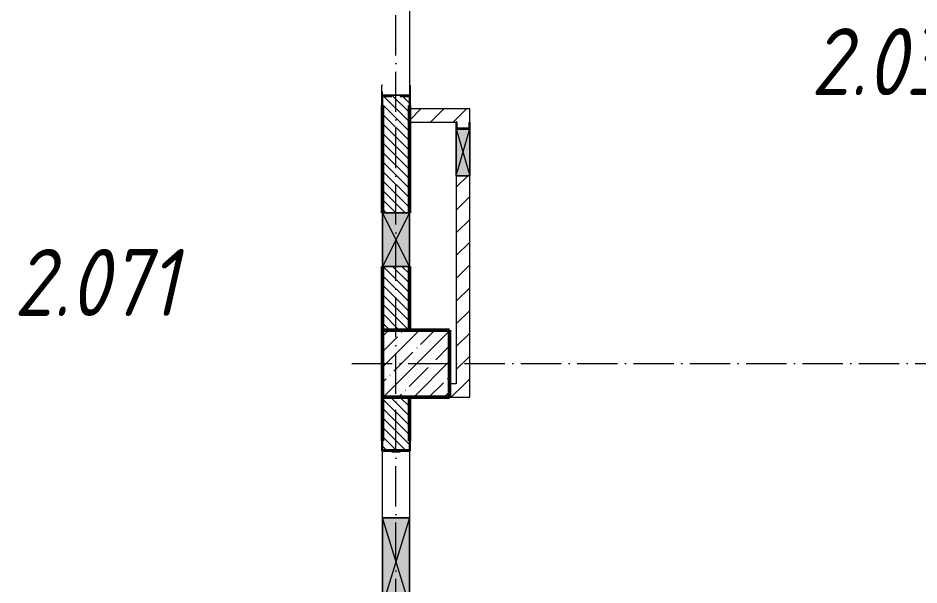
# Model space of a CAD drawing. Header units: millimetres. Extents: x -213536 to 1564669, y -45299 to 942238.
# Drawn here: x 634815 to 641533, y 607225 to 611452 of the extents above; entities that cross this region are included whole.
import ezdxf

# ---------------------------------------------------------------- set-up
doc = ezdxf.new("R2010")
doc.units = ezdxf.units.MM
doc.linetypes.add('50_200_ШТРИХ_1Т_ш5_п1_п1_', pattern=[700, 500, -100, 0, -100])
for name, color, linetype, lineweight in [('3.1) ЖБ окна 1.2 м', 102, 'Continuous', 30), ('A-DETL-GENF-OTLN', 7, 'Continuous', 9), ('A-GENM-____-MCUT', 7, 'Continuous', 25), ('A-GENM-____-OTLN', 7, 'Continuous', 9), ('A-GENM-____-OTLN-1', 7, 'Continuous', 25), ('A-GLAZ-____-OTLN', 7, 'Continuous', 9), ('A-WALL-____-MCUT-2', 7, 'Continuous', 50), ('A-WALL-____-PATT-1', 7, 'Continuous', 9), ('A-WALL-FNSH-MCUT-1', 7, 'Continuous', 9), ('I-WALL-____-OTLN', 7, 'Continuous', 9), ('S-COLS-____-MCUT', 7, 'Continuous', 50), ('S-COLS-____-OTLN', 7, 'Continuous', 9), ('S-GRID-____-OTLN-1', 7, '50_200_ШТРИХ_1Т_ш5_п1_п1_', 9), ('Марки помещений', 7, 'Continuous', 9)]:
    doc.layers.add(name, color=color, linetype=linetype, lineweight=lineweight)
doc.styles.add('ISOCPEUR_I_3', font='isocpeui.ttf', dxfattribs={"width": 0.85, "height": 2.2})
pattern_1 = [(135, (544282.637, 571544.04), (-35.35534, -35.35534), [])]
pattern_2 = [(45, (544282.64, 571544.04), (-84.85281, 84.85281), [])]

# ---------------------------------------------------------------- blocks, each defined once
blk = doc.blocks.new('BSC_Колонна _Прямоугольная - 500х500-V31-АР1_План отверстий 2 этажа в осях 1-64_А-ГГ')
at = {"layer": 'S-COLS-____-OTLN'}
h = blk.add_hatch(dxfattribs=at)
h.set_pattern_fill('FP_60', color=256, style=0, pattern_type=2)
h.set_pattern_definition([(45, (-93500, -37331.04), (-114.04925, 114.04925), []), (45, (-93385.95, -37331.04), (-114.04925, 114.04925), [201.613, -40.323, 3.353, -36.97])])
h.paths.add_polyline_path([(-250, -250), (250, -250), (250, 250), (-250, 250)], flags=0)
at = {"layer": 'S-COLS-____-MCUT'}
for p, q in [((250, 250), (-250, 250)), ((-250, 250), (-250, -250)), ((250, -250), (250, 250)), ((-250, -250), (250, -250))]:
    blk.add_line(p, q, dxfattribs=at)
blk = doc.blocks.new('Фахверк_СКБ_Уголок - 200_3960-28268576-АР1_План отверстий 2 этажа в осях 1-64_А-ГГ')
at = {"layer": 'A-GENM-____-MCUT'}
for p, q in [((200, 156), (125, 156)), ((125, 156), (125, 81)), ((131, 81), (131, 150)), ((131, 150), (200, 150)), ((200, 150), (200, 156)), ((125, 81), (131, 81)), ((131, 19), (125, 19)), ((125, 19), (125, -56)), ((131, -50), (131, 19)), ((125, -56), (200, -56)), ((200, -50), (131, -50)), ((200, -56), (200, -50))]:
    blk.add_line(p, q, dxfattribs=at)
blk = doc.blocks.new('154_Стойка_СКБ_Уголок - СМ-2480_200-28346303-АР1_План отверстий 2 этажа в осях 1-64_А-ГГ')
at = {"layer": 'A-GENM-____-MCUT'}
for p, q in [((125, 156), (125, 81)), ((200, 156), (125, 156)), ((131, 81), (131, 150)), ((131, 150), (200, 150)), ((200, 150), (200, 156)), ((125, 81), (131, 81)), ((131, 19), (125, 19)), ((125, 19), (125, -56)), ((131, -50), (131, 19)), ((125, -56), (200, -56)), ((200, -50), (131, -50)), ((200, -56), (200, -50))]:
    blk.add_line(p, q, dxfattribs=at)
blk = doc.blocks.new('Стойка_Влож_Полоса боковая - Полоса-28213942-АР1_План отверстий 2 этажа в осях 1-64_А-ГГ')
at = {"layer": 'A-GENM-____-OTLN'}
for p, q in [((-5, 60), (0, 60)), ((-5, -60), (-5, 60)), ((0, 31), (0, -31)), ((0, -60), (-5, -60))]:
    blk.add_line(p, q, dxfattribs=at)
blk = doc.blocks.new('Стойка_Влож_Уголок_Опорный - Уголок-28213941-АР1_План отверстий 2 этажа в осях 1-64_А-ГГ')
at = {"layer": 'A-GENM-____-OTLN'}
for p, q in [((-212, -6), (-212, 0)), ((0, 0), (0, -6)), ((-212, -75), (-212, -6)), ((-212, -6), (-206, -6)), ((-6, -6), (0, -6)), ((0, -6), (0, -75)), ((-212, -75), (-206, -75)), ((-6, -75), (0, -75))]:
    blk.add_line(p, q, dxfattribs=at)
blk = doc.blocks.new('AR_Отверстие прямоугольное _в стене_ - AR_Отверстие прямоугольное _в стене__ОВ-36845443-АР1_План отверстий 2 этажа в осях 1-64_А-ГГ')
at = {"layer": 'A-GLAZ-____-OTLN'}
blk.add_hatch(color=256, dxfattribs=at).paths.add_polyline_path([(325, 100), (-325, 100), (-325, -100), (325, -100)], flags=0)
at = {"layer": 'A-DETL-GENF-OTLN'}
for p, q in [((-325, -100), (-325, 100)), ((-325, 100), (325, 100)), ((325, 100), (-325, -100)), ((-325, 100), (325, -100)), ((325, 100), (-325, 100)), ((-325, 100), (-325, -100)), ((325, 100), (325, -100)), ((325, -100), (325, 100)), ((325, -100), (-325, -100)), ((-325, -100), (325, -100))]:
    blk.add_line(p, q, dxfattribs=at)
blk = doc.blocks.new('AR_Отверстие прямоугольное _в стене_ - AR_Отверстие прямоугольное _в стене__ОВ-36848196-АР1_План отверстий 2 этажа в осях 1-64_А-ГГ')
at = {"layer": 'A-GLAZ-____-OTLN'}
blk.add_hatch(color=256, dxfattribs=at).paths.add_polyline_path([(-175, -50), (175, -50), (175, 50), (-175, 50), (-175, -47)], flags=0)
at = {"layer": 'A-DETL-GENF-OTLN'}
for p, q in [((-175, -50), (-175, 50)), ((-175, 50), (175, 50)), ((175, 50), (-175, -50)), ((-175, 50), (175, -50)), ((175, 50), (-175, 50)), ((-175, 50), (-175, -50)), ((175, -50), (-175, -50)), ((-175, -50), (175, -50))]:
    blk.add_line(p, q, dxfattribs=at)
blk = doc.blocks.new('AR_Отверстие прямоугольное _в стене_ - AR_Отверстие прямоугольное _в стене__ОВ-36848373-АР1_План отверстий 2 этажа в осях 1-64_А-ГГ')
at = {"layer": 'A-GLAZ-____-OTLN'}
blk.add_hatch(color=256, dxfattribs=at).paths.add_polyline_path([(200, 100), (-200, 100), (-200, -100), (200, -100)], flags=0)
at = {"layer": 'A-DETL-GENF-OTLN'}
for p, q in [((-200, -100), (-200, 100)), ((-200, 100), (200, 100)), ((200, 100), (-200, -100)), ((-200, 100), (200, -100)), ((200, 100), (-200, 100)), ((-200, 100), (-200, -100)), ((200, 100), (200, -100)), ((200, -100), (200, 100)), ((200, -100), (-200, -100)), ((-200, -100), (200, -100))]:
    blk.add_line(p, q, dxfattribs=at)
blk = doc.blocks.new('154_Фахверк_СКБ_Швеллер - Тип_100_3960_зеркало-36793856-АР1_План отверстий 2 этажа в осях 1-64_А-ГГ')
at = {"layer": 'A-GENM-____-MCUT'}
for p, q in [((175, 50), (125, 50)), ((125, 50), (125, -50)), ((128, 47), (175, 47)), ((128, -47), (128, 47)), ((175, 47), (175, 50)), ((125, -50), (175, -50)), ((175, -47), (128, -47)), ((175, -50), (175, -47))]:
    blk.add_line(p, q, dxfattribs=at)
blk = doc.blocks.new('2этаж')
at = {"layer": 'S-GRID-____-OTLN-1', "color": 251, "ltscale": 0.6, "true_color": 0x636466}
for p, q in [((77758.3, 454533.3), (77758.3, 508896.9)), ((77429.6, 496347), (88482.7, 496347))]:
    blk.add_line(p, q, dxfattribs=at)

msp = doc.modelspace()

# ---------------------------------------------------------------- hatches: boundary and pattern name
at = {"layer": 'A-WALL-____-PATT-1'}
h = msp.add_hatch(dxfattribs=at)
h.set_pattern_fill('FP_6', color=256, style=0, pattern_type=2)
h.set_pattern_definition(pattern_1)
h.paths.add_polyline_path([(637532.6, 609125.1), (637732.6, 609125.1), (637732.6, 609600.1), (637532.6, 609600.1)], flags=0)
h.paths.add_polyline_path([(637732.6, 610000.1), (637732.6, 610869.1), (637663.6, 610869.1), (637663.6, 610875.1), (637601.6, 610875.1), (637601.6, 610869.1), (637532.6, 610869.1), (637532.6, 610000.1), (637645.5, 610000.1)], flags=0)
h.paths.add_polyline_path([(637601.6, 611775.1), (637663.6, 611775.1), (637663.6, 611781.1), (637732.6, 611781.1), (637732.6, 613975.1), (637532.6, 613975.1), (637532.6, 611781.1), (637601.6, 611781.1)], flags=0)
h = msp.add_hatch(dxfattribs=at)
h.set_pattern_fill('FP_4', color=256, style=0, pattern_type=2)
h.set_pattern_definition(pattern_2)
h.paths.add_polyline_path([(638182.6, 610675.1), (638182.6, 610775.1), (637732.6, 610775.1), (637732.6, 610675.1), (638179.6, 610675.1)], flags=0)
h = msp.add_hatch(dxfattribs=at)
h.set_pattern_fill('FP_4', color=256, style=0, pattern_type=2)
h.set_pattern_definition(pattern_2)
h.paths.add_polyline_path([(638082.6, 608725.1), (638182.6, 608725.1), (638182.6, 610275.1), (638082.6, 610275.1), (638082.6, 610119.7)], flags=0)
h.paths.add_polyline_path([(638179.6, 610628.1), (638179.6, 610675.1), (638085.6, 610675.1), (638085.6, 610628.1)], flags=0)
h = msp.add_hatch(dxfattribs=at)
h.set_pattern_fill('FP_4', color=256, style=0, pattern_type=2)
h.set_pattern_definition(pattern_2)
h.paths.add_polyline_path([(638182.6, 608625.1), (638182.6, 608725.1), (638032.6, 608725.1), (638032.6, 608625.1)], flags=0)
h = msp.add_hatch(dxfattribs=at)
h.set_pattern_fill('FP_6', color=256, style=0, pattern_type=2)
h.set_pattern_definition(pattern_1)
h.paths.add_polyline_path([(637732.6, 606125.1), (637732.6, 606519.1), (637663.6, 606519.1), (637663.6, 606525.1), (637601.6, 606525.1), (637601.6, 606519.1), (637532.6, 606519.1), (637532.6, 606125.1), (637692.6, 606125.1)], flags=0)
h.paths.add_polyline_path([(637663.6, 608225.1), (637663.6, 608231.1), (637732.6, 608231.1), (637732.6, 608625.1), (637532.6, 608625.1), (637532.6, 608231.1), (637601.6, 608231.1), (637601.6, 608225.1)], flags=0)

# ---------------------------------------------------------------- linework, layer by layer
at = {"layer": 'A-WALL-____-MCUT-2'}
for p, q in [((637532.6, 610800.1), (637532.6, 610000.1)), ((637732.6, 610000.1), (637732.6, 610800.1)), ((637532.6, 609600.1), (637532.6, 609125.1)), ((637732.6, 609125.1), (637732.6, 609600.1)), ((637532.6, 608625.1), (637532.6, 608300.1)), ((637732.6, 608300.1), (637732.6, 608625.1)), ((637601.6, 608225.1), (637663.6, 608225.1))]:
    msp.add_line(p, q, dxfattribs=at)
at = {"layer": 'A-WALL-FNSH-MCUT-1'}
for p, q in [((638182.6, 610775.1), (637732.6, 610775.1)), ((638182.6, 610675.1), (638182.6, 610775.1)), ((637732.6, 610675.1), (638082.6, 610675.1)), ((638082.6, 610275.1), (638082.6, 608725.1)), ((638182.6, 608625.1), (638182.6, 610275.1)), ((638082.6, 608725.1), (638032.6, 608725.1)), ((638032.6, 608625.1), (638182.6, 608625.1))]:
    msp.add_line(p, q, dxfattribs=at)
at = {"layer": 'I-WALL-____-OTLN'}
for p, q in [((637732.6, 611775.1), (637732.6, 610875.1)), ((637532.6, 610875.1), (637532.6, 610905.1)), ((637532.6, 607725.1), (637532.6, 608225.1)), ((637732.6, 608225.1), (637732.6, 607725.1))]:
    msp.add_line(p, q, dxfattribs=at)

# ---------------------------------------------------------------- block references
at = {"layer": '3.1) ЖБ окна 1.2 м'}
msp.add_blockref('2этаж', (559874.3, 112528.1), dxfattribs=at)
at = {"layer": 'A-GENM-____-OTLN'}
for name, p, rotation in [('Стойка_Влож_Уголок_Опорный - Уголок-28213941-АР1_План отверстий 2 этажа в осях 1-64_А-ГГ', (637526.6, 610875.1), 180), ('Стойка_Влож_Полоса боковая - Полоса-28213942-АР1_План отверстий 2 этажа в осях 1-64_А-ГГ', (637632.6, 610875.1), 269.9999999999999)]:
    msp.add_blockref(name, p, dxfattribs=dict(at, rotation=rotation))
at = {"layer": 'A-GENM-____-OTLN-1'}
for name, p, rotation in [('154_Стойка_СКБ_Уголок - СМ-2480_200-28346303-АР1_План отверстий 2 этажа в осях 1-64_А-ГГ', (637582.6, 611000.1), 269.9999999999999), ('154_Фахверк_СКБ_Швеллер - Тип_100_3960_зеркало-36793856-АР1_План отверстий 2 этажа в осях 1-64_А-ГГ', (638132.6, 610500.1), 89.99999999999659), ('Фахверк_СКБ_Уголок - 200_3960-28268576-АР1_План отверстий 2 этажа в осях 1-64_А-ГГ', (637682.6, 608100.1), 89.9999999999999)]:
    msp.add_blockref(name, p, dxfattribs=dict(at, rotation=rotation))
at = {"layer": 'A-GLAZ-____-OTLN'}
for name, p, rotation in [('AR_Отверстие прямоугольное _в стене_ - AR_Отверстие прямоугольное _в стене__ОВ-36848196-АР1_План отверстий 2 этажа в осях 1-64_А-ГГ', (638132.6, 610450.1), 89.99999999999659), ('AR_Отверстие прямоугольное _в стене_ - AR_Отверстие прямоугольное _в стене__ОВ-36848373-АР1_План отверстий 2 этажа в осях 1-64_А-ГГ', (637632.6, 609800.1), 269.9999999999999), ('AR_Отверстие прямоугольное _в стене_ - AR_Отверстие прямоугольное _в стене__ОВ-36845443-АР1_План отверстий 2 этажа в осях 1-64_А-ГГ', (637632.6, 607400.1), 269.9999999999999)]:
    msp.add_blockref(name, p, dxfattribs=dict(at, rotation=rotation))
at = {"layer": 'S-COLS-____-OTLN'}
msp.add_blockref('BSC_Колонна _Прямоугольная - 500х500-V31-АР1_План отверстий 2 этажа в осях 1-64_А-ГГ', (637782.6, 608875.1), dxfattribs=at)

# ---------------------------------------------------------------- texts
at = {"layer": 'Марки помещений', "char_height": 500, "attachment_point": 1, "style": 'ISOCPEUR_I_3'}
for s, insert, width in [('2.036', (640726.3, 611376.7), 785.654), ('2.071', (634784, 609730.5), 737.552)]:
    msp.add_mtext(s, dxfattribs=dict(at, insert=insert, width=width))

doc.saveas('drawing.dxf')
